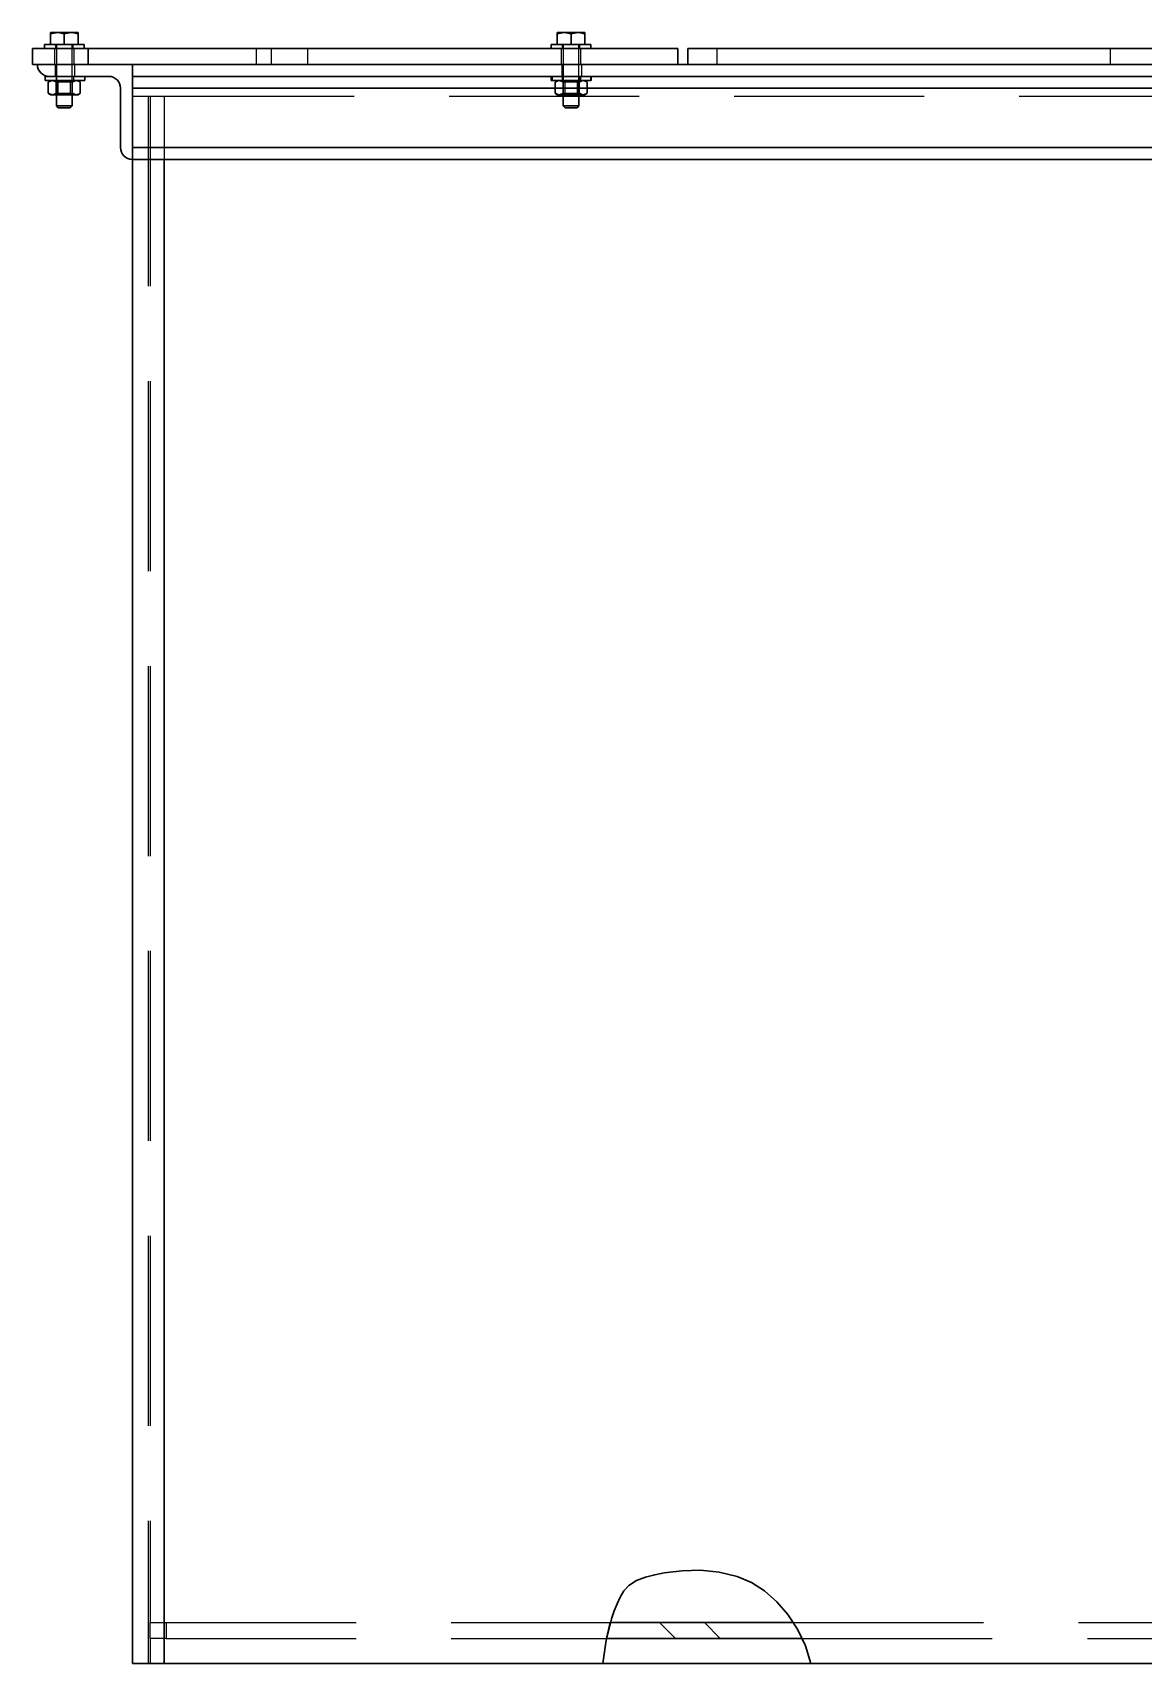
# Model space of a CAD drawing. Extents: x -1889 to 6398, y -470 to 1122.
# Drawn here: x 23.38 to 40.92, y -292.13 to -266.38 of the extents above; entities that cross this region are included whole.
import ezdxf

# ---------------------------------------------------------------- set-up
doc = ezdxf.new("R2010")
doc.units = 0
doc.header["$LTSCALE"] = 12
doc.header["$MEASUREMENT"] = 0
doc.linetypes.add('HIDDEN', pattern=[0.375, 0.25, -0.125])
for name, color, linetype, lineweight in [('AM_0', 7, 'CONTINUOUS', 30), ('AM_3', 6, 'HIDDEN', 25), ('Am_8', 1, 'CONTINUOUS', 25)]:
    doc.layers.add(name, color=color, linetype=linetype, lineweight=lineweight)

msp = doc.modelspace()

# ---------------------------------------------------------------- hatches: boundary and pattern name
at = {"layer": 'Am_8'}
h = msp.add_hatch(dxfattribs=at)
h.set_pattern_fill('ANSI32', color=256, scale=4, angle=90, style=0)
h.set_pattern_definition([(135, (-8.8978, -389.3215), (-1.06066, -1.06066), []), (135, (-8.8978, -388.6144), (-1.06066, -1.06066), [])])
edge = h.paths.add_edge_path(flags=0)
edge.add_spline(control_points=[(32.50138, -291.49057), (32.47732, -291.57278), (32.45714, -291.65624), (32.44025, -291.74057)], knot_values=[0.88357783, 0.88357783, 0.88357783, 0.88357783, 0.91107472, 0.91107472, 0.91107472, 0.91107472], weights=[1, 1, 1, 1], degree=3, periodic=0)
edge.add_line((32.44025, -291.74057), (35.53235, -291.74057))
edge.add_spline(control_points=[(35.53235, -291.74057), (35.4921, -291.65474), (35.44564, -291.57089), (35.39395, -291.49057)], knot_values=[0.48454184, 0.48454184, 0.48454184, 0.48454184, 0.51088568, 0.51088568, 0.51088568, 0.51088568], weights=[1, 1, 1, 1], degree=3, periodic=0)
edge.add_line((35.39395, -291.49057), (32.50138, -291.49057))

# ---------------------------------------------------------------- linework, layer by layer
at = {"layer": 'AM_0'}
for p, q in [((23.66315, -266.40083), (23.77265, -266.38127)), ((23.66315, -266.38127), (23.66315, -266.40083)), ((23.66315, -266.38127), (23.77265, -266.38127)), ((23.66315, -266.56927), (23.66315, -266.40083)), ((23.99165, -266.38127), (23.77265, -266.38127)), ((23.88215, -266.40083), (23.99165, -266.38127)), ((23.88215, -266.56927), (23.88215, -266.40083)), ((24.10115, -266.38127), (23.99165, -266.38127)), ((24.10115, -266.40083), (24.10115, -266.38127)), ((24.10115, -266.56927), (24.10115, -266.40083)), ((31.66315, -266.40083), (31.77265, -266.38127)), ((31.66315, -266.38127), (31.66315, -266.40083)), ((31.66315, -266.38127), (31.77265, -266.38127)), ((31.66315, -266.56927), (31.66315, -266.40083)), ((31.99165, -266.38127), (31.77265, -266.38127)), ((31.88215, -266.40083), (31.99165, -266.38127)), ((31.88215, -266.56927), (31.88215, -266.40083)), ((32.10115, -266.38127), (31.99165, -266.38127)), ((32.10115, -266.40083), (32.10115, -266.38127)), ((32.10115, -266.56927), (32.10115, -266.40083)), ((23.38215, -266.88427), (23.38215, -266.63427)), ((23.38215, -266.63427), (24.25715, -266.63427)), ((23.56965, -266.56927), (23.56965, -266.63427)), ((23.56965, -266.56927), (24.19465, -266.56927)), ((24.19465, -266.63427), (24.19465, -266.56927)), ((24.25715, -266.63427), (24.25715, -266.88427)), ((24.25715, -266.63427), (33.56965, -266.63427)), ((31.56965, -266.56927), (31.56965, -266.63427)), ((31.56965, -266.56927), (32.19465, -266.56927)), ((32.19465, -266.63427), (32.19465, -266.56927)), ((33.56965, -266.63427), (33.56965, -266.88427)), ((33.72713, -266.63427), (33.72713, -266.88427)), ((33.72713, -266.63427), (53.35213, -266.63427)), ((23.45695, -266.88427), (23.38215, -266.88427)), ((23.45695, -266.88427), (23.45695, -266.88447)), ((24.95695, -266.88427), (23.45695, -266.88427)), ((24.95695, -268.38427), (24.95695, -266.88427)), ((24.95695, -266.88447), (24.95695, -266.88427)), ((53.01945, -266.88427), (24.95695, -266.88427)), ((53.01945, -266.88447), (24.95695, -266.88447)), ((23.58195, -267.07177), (23.58195, -267.13677)), ((23.64425, -267.07177), (23.58195, -267.07177)), ((24.20695, -267.13677), (23.58195, -267.13677)), ((23.6634, -267.13677), (23.62955, -267.16382)), ((23.62955, -267.16382), (23.62955, -267.33572)), ((23.64425, -267.07177), (24.58195, -267.07177)), ((23.75585, -267.16382), (23.75585, -267.33572)), ((24.00844, -267.16382), (24.00844, -267.33572)), ((24.13474, -267.16382), (24.1009, -267.13677)), ((24.13474, -267.16382), (24.13474, -267.33572)), ((24.20695, -267.13677), (24.20695, -267.07177)), ((24.76945, -267.25927), (24.76945, -268.19697)), ((53.01945, -267.07177), (24.95695, -267.07177)), ((31.62955, -267.25927), (24.95695, -267.25927)), ((31.56965, -267.07177), (31.56965, -267.13677)), ((31.56968, -267.13677), (32.19465, -267.13677)), ((31.6634, -267.13677), (31.62955, -267.16382)), ((31.62955, -267.16382), (31.62955, -267.33572)), ((31.75585, -267.16382), (31.75585, -267.33572)), ((32.00844, -267.16382), (32.00844, -267.33572)), ((32.13474, -267.16382), (32.1009, -267.13677)), ((32.13474, -267.16382), (32.13474, -267.33572)), ((53.01945, -267.25927), (32.13474, -267.25927)), ((32.19465, -267.13677), (32.19465, -267.07177)), ((23.62955, -267.33572), (23.6634, -267.36277)), ((23.6927, -267.36277), (23.6634, -267.36277)), ((23.88215, -267.36277), (23.6927, -267.36277)), ((23.75715, -267.36277), (23.75715, -267.53952)), ((23.75715, -267.53952), (23.7869, -267.56927)), ((23.75715, -267.53952), (24.00715, -267.53952)), ((23.7869, -267.56927), (23.9774, -267.56927)), ((24.07159, -267.36277), (23.88215, -267.36277)), ((23.9774, -267.56927), (24.00715, -267.53952)), ((24.00715, -267.53952), (24.00715, -267.36277)), ((24.1009, -267.36277), (24.07159, -267.36277)), ((24.1009, -267.36277), (24.13474, -267.33572)), ((31.62955, -267.33572), (31.6634, -267.36277)), ((31.6927, -267.36277), (31.6634, -267.36277)), ((31.88215, -267.36277), (31.6927, -267.36277)), ((31.75715, -267.36277), (31.75715, -267.53952)), ((31.75715, -267.53952), (31.7869, -267.56927)), ((31.75715, -267.53952), (32.00715, -267.53952)), ((31.7869, -267.56927), (31.9774, -267.56927)), ((32.07159, -267.36277), (31.88215, -267.36277)), ((31.9774, -267.56927), (32.00715, -267.53952)), ((32.00715, -267.53952), (32.00715, -267.36277)), ((32.1009, -267.36277), (32.07159, -267.36277)), ((32.1009, -267.36277), (32.13474, -267.33572)), ((53.01945, -268.19697), (24.95695, -268.19697)), ((24.95675, -268.38427), (24.95695, -268.38427)), ((24.95695, -268.38427), (24.95695, -292.13427)), ((53.01945, -268.38427), (24.95695, -268.38427)), ((25.45695, -268.38427), (25.45695, -292.13427)), ((32.50138, -291.49057), (35.39395, -291.49057)), ((32.44025, -291.74057), (35.53235, -291.74057)), ((24.95695, -292.13427), (25.45695, -292.13427)), ((25.45695, -292.13427), (32.38354, -292.13427)), ((32.38354, -292.13427), (35.6681, -292.13427)), ((35.6681, -292.13427), (41.71064, -292.13427))]:
    msp.add_line(p, q, dxfattribs=at)
at = {"layer": 'AM_0', "flags": 128}
for points in [[(23.77265, -266.38127), (23.78043, -266.38137), (23.88215, -266.40083)], [(23.99165, -266.38127), (23.99943, -266.38137), (24.10115, -266.40083)], [(31.77265, -266.38127), (31.78043, -266.38137), (31.88215, -266.40083)], [(31.99165, -266.38127), (31.99943, -266.38137), (32.10115, -266.40083)], [(23.62955, -267.16382), (23.68471, -267.13723), (23.6927, -267.13677)], [(23.6927, -267.13677), (23.74143, -267.15334), (23.75585, -267.16382)], [(24.00844, -267.16382), (23.97624, -267.15226), (23.88215, -267.13677)], [(24.00844, -267.16382), (24.0636, -267.13723), (24.07159, -267.13677)], [(24.07159, -267.13677), (24.12032, -267.15334), (24.13474, -267.16382)], [(31.62955, -267.16382), (31.68471, -267.13723), (31.6927, -267.13677)], [(31.6927, -267.13677), (31.74143, -267.15334), (31.75585, -267.16382)], [(32.00844, -267.16382), (31.97624, -267.15226), (31.88215, -267.13677)], [(32.00844, -267.16382), (32.0636, -267.13723), (32.07159, -267.13677)], [(32.07159, -267.13677), (32.12032, -267.15334), (32.13474, -267.16382)], [(23.62955, -267.33572), (23.68471, -267.3623), (23.6927, -267.36277)], [(23.6927, -267.36277), (23.74143, -267.3462), (23.75585, -267.33572)], [(24.00844, -267.33572), (23.97624, -267.34728), (23.88215, -267.36277)], [(24.00844, -267.33572), (24.0636, -267.3623), (24.07159, -267.36277)], [(24.07159, -267.36277), (24.12032, -267.3462), (24.13474, -267.33572)], [(31.62955, -267.33572), (31.68471, -267.3623), (31.6927, -267.36277)], [(31.6927, -267.36277), (31.74143, -267.3462), (31.75585, -267.33572)], [(32.00844, -267.33572), (31.97624, -267.34728), (31.88215, -267.36277)], [(32.00844, -267.33572), (32.0636, -267.3623), (32.07159, -267.36277)], [(32.07159, -267.36277), (32.12032, -267.3462), (32.13474, -267.33572)], [(32.38354, -292.13427), (32.43467, -291.7691), (32.52505, -291.414), (32.56383, -291.30388), (32.60799, -291.19567), (32.65787, -291.08957), (32.71589, -290.98821), (32.79295, -290.9043), (32.91541, -290.8266), (33.05633, -290.77235), (33.20429, -290.73427), (33.3499, -290.70599), (33.63622, -290.67155), (33.92731, -290.66428), (34.2198, -290.69139), (34.50687, -290.76219), (34.72804, -290.85652), (34.93788, -290.98944), (35.13236, -291.16127), (35.30651, -291.36475), (35.45528, -291.59184), (35.58341, -291.85896), (35.6681, -292.13427)]]:
    msp.add_lwpolyline(points, dxfattribs=at)
at = {"layer": 'AM_0'}
for centre, radius, start, end in [((23.64425, -266.88447), 0.1873, 180, 270), ((23.88987, -267.48121), 0.34453, 91.285294, 112.892688), ((24.58195, -267.25927), 0.1875, 0, 90), ((31.88987, -267.48121), 0.34453, 91.285294, 112.892688), ((23.88987, -267.01833), 0.34453, 247.107312, 268.714706), ((31.88987, -267.01833), 0.34453, 247.107312, 268.714706), ((24.95675, -268.19697), 0.1873, 180, 270)]:
    msp.add_arc(centre, radius, start, end, dxfattribs=at)
at = {"layer": 'AM_3'}
for p, q in [((23.7259, -266.63427), (23.7259, -266.88427)), ((23.74165, -266.56927), (23.74165, -266.63427)), ((23.75715, -266.56927), (23.75715, -267.36277)), ((24.00715, -267.36277), (24.00715, -266.56927)), ((24.02265, -266.63427), (24.02265, -266.56927)), ((24.0384, -266.88427), (24.0384, -266.63427)), ((24.25715, -266.88427), (24.25715, -266.63427)), ((26.9134, -266.63427), (26.9134, -266.88427)), ((27.14839, -266.63427), (27.14839, -266.88427)), ((27.7259, -266.88427), (27.7259, -266.63427)), ((31.7259, -266.63427), (31.7259, -266.88427)), ((31.74165, -266.56927), (31.74165, -266.63427)), ((31.75715, -266.56927), (31.75715, -267.36277)), ((32.00715, -267.36277), (32.00715, -266.56927)), ((32.02265, -266.63427), (32.02265, -266.56927)), ((32.0384, -266.88427), (32.0384, -266.63427)), ((34.18721, -266.88427), (34.18721, -266.63427)), ((40.39839, -266.88427), (40.39839, -266.63427)), ((23.7382, -266.88427), (23.7382, -267.07177)), ((24.0507, -267.07177), (24.0507, -266.88427)), ((24.95695, -266.88447), (53.01945, -266.88447)), ((31.7382, -266.88427), (31.7382, -267.07177)), ((32.0507, -267.07177), (32.0507, -266.88427)), ((23.7469, -267.13677), (23.7469, -267.13777)), ((23.88215, -267.13777), (23.7469, -267.13777)), ((23.7469, -267.13777), (23.78165, -267.1621)), ((23.75395, -267.07177), (23.75395, -267.13677)), ((23.98265, -267.1621), (23.78165, -267.1621)), ((23.78165, -267.1621), (23.78165, -267.33844)), ((24.0174, -267.13777), (23.88215, -267.13777)), ((23.98265, -267.1621), (24.0174, -267.13777)), ((23.98265, -267.33844), (23.98265, -267.1621)), ((24.0174, -267.13777), (24.0174, -267.13677)), ((24.03495, -267.13677), (24.03495, -267.07177)), ((24.95695, -267.25927), (53.01945, -267.25927)), ((31.58195, -267.07177), (31.58195, -267.13677)), ((32.13474, -267.25927), (31.62955, -267.25927)), ((31.6927, -267.13677), (31.66886, -267.14488)), ((31.74165, -267.07177), (31.74165, -267.13677)), ((31.7469, -267.13677), (31.7469, -267.13777)), ((31.88215, -267.13777), (31.7469, -267.13777)), ((31.7469, -267.13777), (31.78165, -267.1621)), ((31.75395, -267.07177), (31.75395, -267.13677)), ((31.98265, -267.1621), (31.78165, -267.1621)), ((31.78165, -267.1621), (31.78165, -267.33844)), ((32.0174, -267.13777), (31.88215, -267.13777)), ((31.98265, -267.1621), (32.0174, -267.13777)), ((31.98265, -267.33844), (31.98265, -267.1621)), ((32.0174, -267.13777), (32.0174, -267.13677)), ((32.02265, -267.13677), (32.02265, -267.07177)), ((32.03495, -267.13677), (32.03495, -267.07177)), ((32.20695, -267.13677), (32.19465, -267.13677)), ((32.20695, -267.13677), (32.20695, -267.07177)), ((23.78165, -267.33844), (23.7469, -267.36277)), ((23.78165, -267.33844), (23.88215, -267.33844)), ((23.88215, -267.33844), (23.98265, -267.33844)), ((24.0174, -267.36277), (23.98265, -267.33844)), ((24.95695, -267.38427), (25.45695, -267.38427)), ((25.20695, -267.38427), (25.20695, -292.13427)), ((25.2382, -267.38427), (25.2382, -291.49057)), ((25.45695, -267.38427), (52.51945, -267.38427)), ((25.45695, -267.38427), (25.45695, -292.13427)), ((25.45695, -267.38427), (25.45695, -268.38427)), ((31.6927, -267.36277), (31.66886, -267.35466)), ((31.78165, -267.33844), (31.7469, -267.36277)), ((31.78165, -267.33844), (31.88215, -267.33844)), ((31.88215, -267.33844), (31.98265, -267.33844)), ((32.0174, -267.36277), (31.98265, -267.33844)), ((24.95695, -268.19697), (53.01945, -268.19697)), ((25.2382, -291.74057), (25.2382, -291.49057)), ((25.2382, -291.49057), (25.4882, -291.49057)), ((25.4882, -291.49057), (25.4882, -291.74057)), ((25.4882, -291.49057), (32.50138, -291.49057)), ((32.44025, -291.74057), (32.50138, -291.49057)), ((35.39395, -291.49057), (41.27329, -291.49057)), ((25.4882, -291.74057), (25.2382, -291.74057)), ((25.2382, -291.74057), (25.2382, -292.13427)), ((25.4882, -291.74057), (32.44025, -291.74057)), ((35.53235, -291.74057), (41.43102, -291.74057))]:
    msp.add_line(p, q, dxfattribs=at)

doc.saveas('drawing.dxf')
